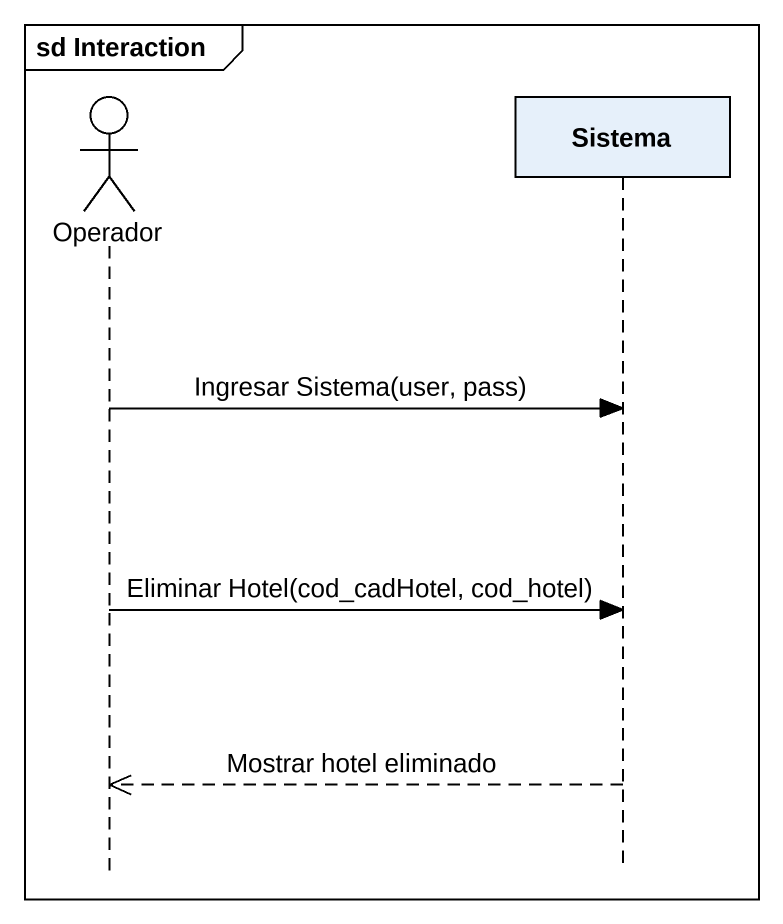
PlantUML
@startuml
mainframe sd Interaction
hide footbox
actor Operador
participant Sistema

Operador -> Sistema : Ingresar Sistema(user, pass)
Operador -> Sistema : Eliminar Hotel(cod_cadHotel, cod_hotel)
Sistema -->> Operador : Mostrar hotel eliminado
@enduml
